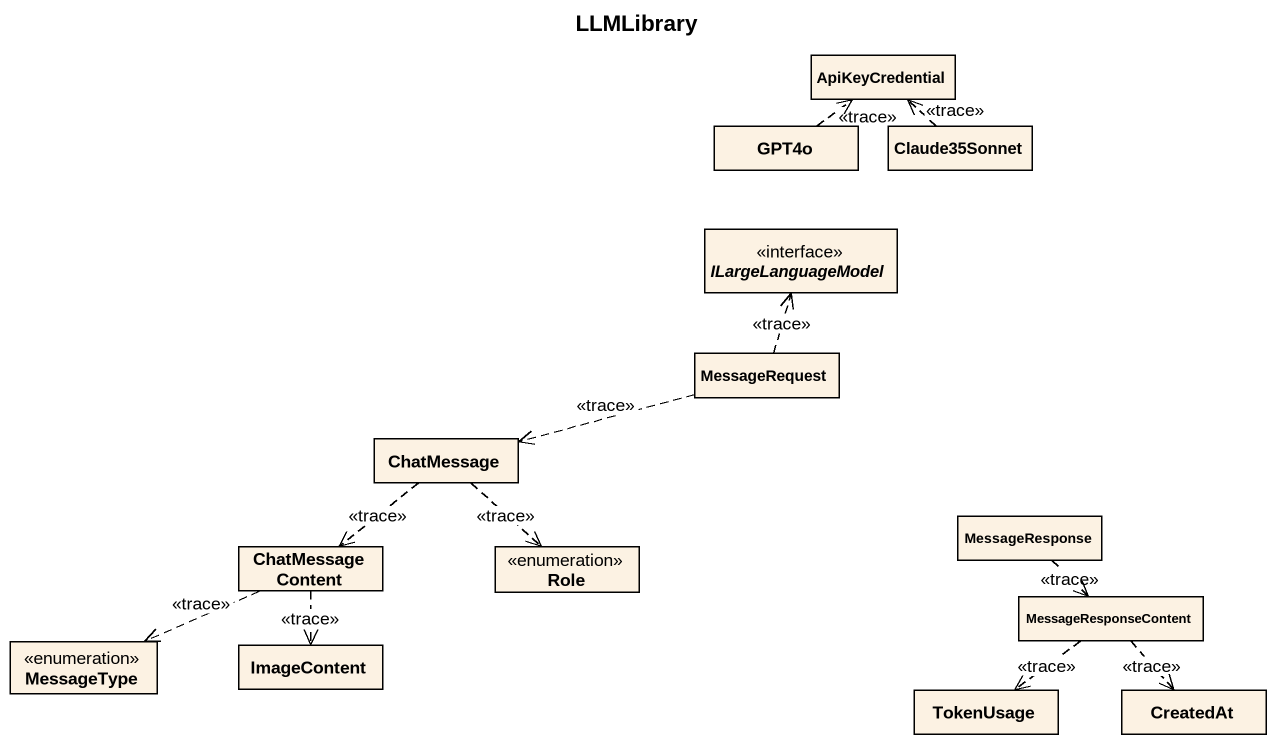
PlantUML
@startuml
title LLMLibrary
hide circle
hide empty members
class ApiKeyCredential
class GPT4o
class Claude35Sonnet
interface ILargeLanguageModel
class MessageRequest
class ChatMessage
class MessageResponse
class ChatMessageContent
enum Role
class MessageResponseContent
enum MessageType
class ImageContent
class TokenUsage
class CreatedAt
GPT4o .up.> ApiKeyCredential : <<trace>>
Claude35Sonnet .up.> ApiKeyCredential : <<trace>>
MessageRequest .up.> ILargeLanguageModel : <<trace>>
MessageRequest .left.> ChatMessage : <<trace>>
ChatMessage ..> ChatMessageContent : <<trace>>
ChatMessage ..> Role : <<trace>>
MessageResponse ..> MessageResponseContent : <<trace>>
ChatMessageContent .left.> MessageType : <<trace>>
ChatMessageContent ..> ImageContent : <<trace>>
MessageResponseContent ..> TokenUsage : <<trace>>
MessageResponseContent ..> CreatedAt : <<trace>>
@enduml
